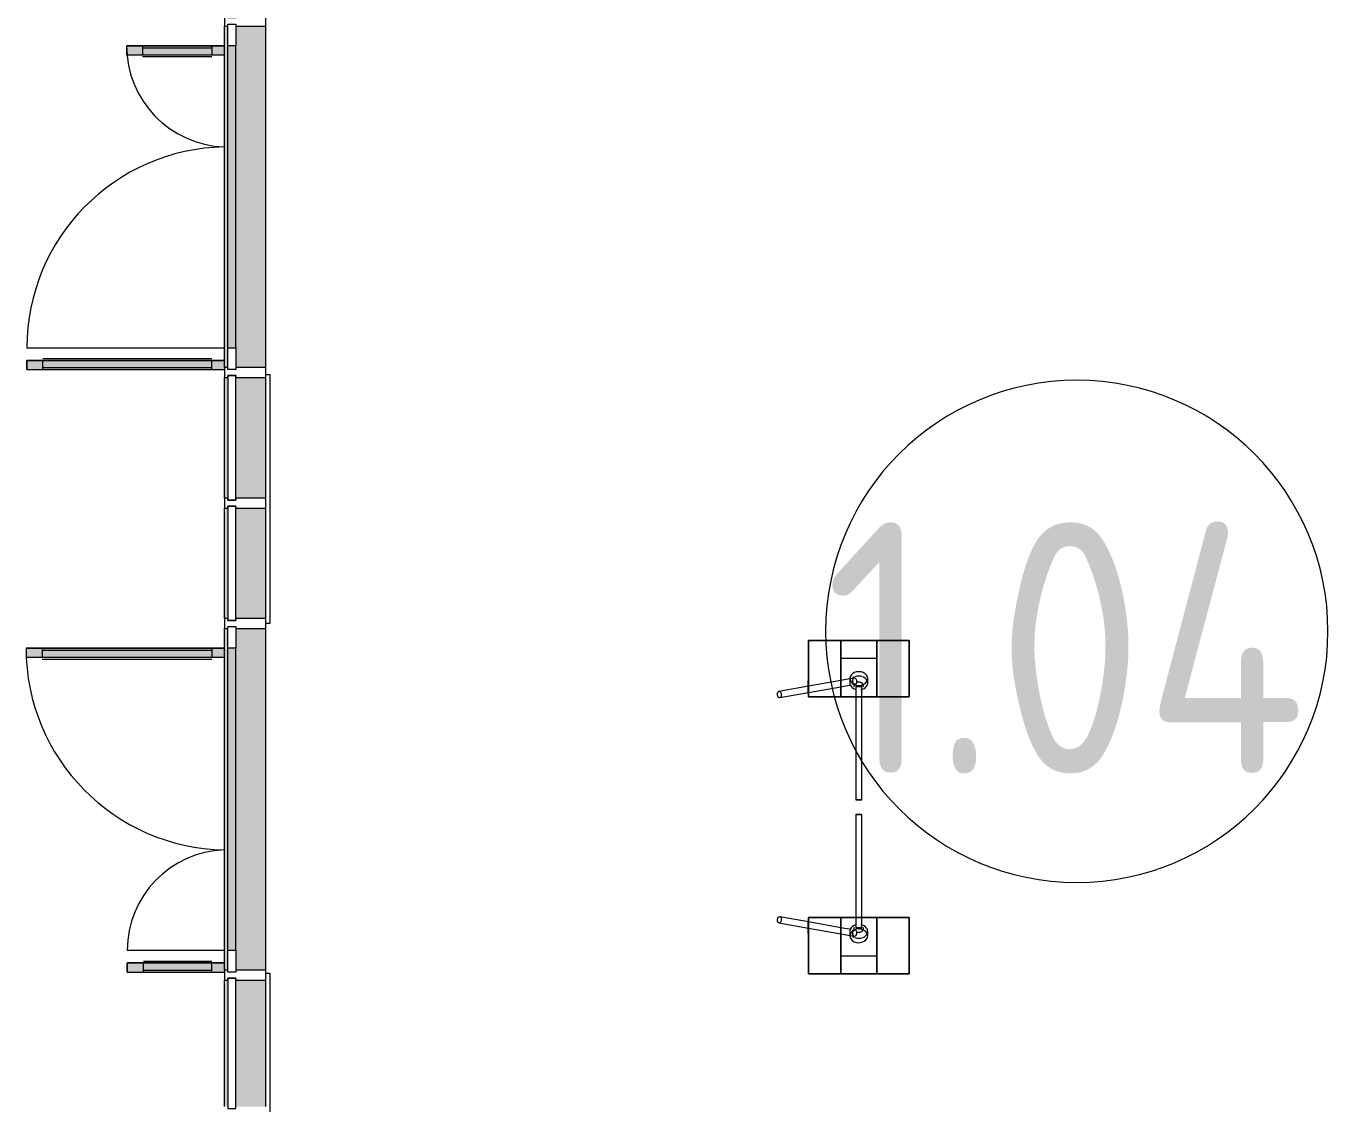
# Model space of a CAD drawing. Header units: millimetres. Extents: x 54725 to 263872, y -8553 to 29614.
# Drawn here: x 142428 to 148907, y 15358 to 20725 of the extents above; entities that cross this region are included whole.
import ezdxf

# ---------------------------------------------------------------- set-up
doc = ezdxf.new("R2010")
doc.units = ezdxf.units.MM
for name, color, linetype, lineweight in [('A-AREA-IDEN', 7, 'Continuous', 9), ('A-GENM-4', 7, 'Continuous', 5), ('A-GLAZ-CURT-3', 7, 'Continuous', 5), ('A-GLAZ-CWMG-3', 7, 'Continuous', 5), ('M-EQPM-4', 7, 'Continuous', 5)]:
    doc.layers.add(name, color=color, linetype=linetype, lineweight=lineweight)
for name, color, linetype, lineweight, true_color in [('A-DETL-GENF-4', 7, 'Continuous', 5, 0xaaaaaa), ('A-DETL-GENF-5', 7, 'Continuous', 5, 0xe2e2e2), ('A-DOOR-3', 7, 'Continuous', 5, 0xaaaaaa), ('A-FLOR-1', 7, 'Continuous', 5, 0xaaaaaa), ('A-GLAZ-CWMG-4', 7, 'Continuous', 5, 0x383e42)]:
    doc.layers.add(name, color=color, linetype=linetype, lineweight=lineweight, true_color=true_color)
doc.styles.add('GOST Common_3', font='GOST_Common.ttf', dxfattribs={"width": 0.9, "height": 1250})

# ---------------------------------------------------------------- blocks, each defined once
blk = doc.blocks.new('Системная панель - Стекло - 40мм-32257947-Общий план 1 этажа с размещением фрагментов 1_10-1_12')
at = {"layer": 'A-GLAZ-CURT-3'}
for p, q in [((310, 40), (-310, 40)), ((-310, 40), (-310, 0)), ((-310, 0), (310, 0)), ((310, 0), (310, 40))]:
    blk.add_line(p, q, dxfattribs=at)
blk = doc.blocks.new('Системная панель - Стекло - 40мм-32473990-Общий план 1 этажа с размещением фрагментов 1_10-1_12')
at = {"layer": 'A-GLAZ-CURT-3'}
for p, q in [((325, 40), (-325, 40)), ((-325, 40), (-325, 0)), ((-325, 0), (325, 0)), ((325, 0), (325, 40))]:
    blk.add_line(p, q, dxfattribs=at)
blk = doc.blocks.new('Прямоугольный импост - Импост структурный с накладкой - 190мм-32257948-Общий план 1 этажа с размещением фрагментов 1_10-1_12')
at = {"layer": 'A-GLAZ-CWMG-4'}
for points in [[(6570, 18375), (6570, 18975), (6553, 18975), (6553, 18375)], [(6610, 18375), (6760, 18375), (6760, 18975), (6610, 18975), (6610, 18478.6)]]:
    blk.add_hatch(color=256, dxfattribs=at).paths.add_polyline_path(points)
at = {"layer": 'A-GLAZ-CWMG-3'}
for p, q in [((6553, 18375), (6553, 18975)), ((6760, 18375), (6760, 18975))]:
    blk.add_line(p, q, dxfattribs=at)
blk = doc.blocks.new('Прямоугольный импост - Импост структурный с накладкой - 190мм-32257698-Общий план 1 этажа с размещением фрагментов 1_10-1_12')
at = {"layer": 'A-GLAZ-CWMG-4'}
for points in [[(6553, 16025), (6570, 16025), (6570, 17725), (6553, 17725), (6553, 16768.3)], [(6610, 16025), (6760, 16025), (6760, 17725), (6610, 17725), (6610, 16123)], [(6610, 16123), (6610, 17627), (6570, 17627), (6570, 16123)]]:
    blk.add_hatch(color=256, dxfattribs=at).paths.add_polyline_path(points)
at = {"layer": 'A-GLAZ-CWMG-3'}
for p, q in [((6553, 16025), (6553, 17725)), ((6760, 16025), (6760, 17725)), ((6570, 16123), (6570, 17627)), ((6610, 16123), (6610, 17627))]:
    blk.add_line(p, q, dxfattribs=at)
blk = doc.blocks.new('Прямоугольный импост - Импост структурный с накладкой - 190мм-32473988-Общий план 1 этажа с размещением фрагментов 1_10-1_12')
at = {"layer": 'A-GLAZ-CWMG-4'}
for points in [[(6570, 15345), (6570, 15975), (6553, 15975), (6553, 15345)], [(6760, 15345), (6760, 15975), (6610, 15975), (6610, 15345)]]:
    blk.add_hatch(color=256, dxfattribs=at).paths.add_polyline_path(points)
at = {"layer": 'A-GLAZ-CWMG-3'}
for p, q in [((6553, 15345), (6553, 15975)), ((6760, 15345), (6760, 15975))]:
    blk.add_line(p, q, dxfattribs=at)
blk = doc.blocks.new('Прямоугольный импост - Импост структурный с накладкой - 190мм-22862222-Общий план 1 этажа с размещением фрагментов 1_10-1_12')
at = {"layer": 'A-GLAZ-CWMG-3'}
for p, q in [((-25, 0), (-25, 17)), ((-25, 17), (25, 17)), ((25, 0), (15, 0)), ((15, 0), (15, -40)), ((25, 17), (25, 0)), ((-25, -190), (-25, -40)), ((15, -40), (25, -40)), ((25, -40), (25, -190)), ((25, -190), (-25, -190))]:
    blk.add_line(p, q, dxfattribs=at)
blk = doc.blocks.new('Прямоугольный импост - Импост структурный с накладкой - 190мм-V149-Общий план 1 этажа с размещением фрагментов 1_10-1_12')
at = {"layer": 'A-GLAZ-CWMG-3'}
for p, q in [((-25, 0), (-25, 17)), ((-25, 17), (25, 17)), ((-15, 0), (-25, 0)), ((-15, -40), (-15, 0)), ((25, 17), (25, 0)), ((-25, -190), (-25, -40)), ((-25, -40), (-15, -40)), ((25, -40), (25, -190)), ((25, -190), (-25, -190))]:
    blk.add_line(p, q, dxfattribs=at)
blk = doc.blocks.new('Дверь_Витражная_остекление_ - ДВН_ДАО_Главный вход_1800 в свету 4-32257700-Общий план 1 этажа с размещением фрагментов 1_10-1_12')
at = {"layer": 'A-DETL-GENF-5'}
for points in [[(-707, -698.4), (-707, -17), (-752, -17), (-752, -1004), (-707, -1004)], [(860, -17), (815, -17), (815, -500), (860, -500)]]:
    blk.add_hatch(color=256, dxfattribs=at).paths.add_polyline_path(points)
at = {"layer": 'A-DETL-GENF-4'}
for p, q in [((-752, -1004), (-752, -17)), ((-752, -17), (-752, -1004)), ((-707, -1004), (-707, -17)), ((-707, -1004), (-707, -17)), ((815, -500), (815, -17)), ((815, -17), (815, -500)), ((860, -500), (860, -17)), ((860, -500), (860, -17)), ((-752, -80), (-707, -80)), ((-742, -924), (-742, -80)), ((-698, -924), (-698, -80)), ((806, -420), (806, -80)), ((860, -80), (815, -80)), ((850, -420), (850, -80)), ((860, -420), (815, -420)), ((860, -500), (815, -500)), ((815, -500), (860, -500)), ((-752, -924), (-707, -924)), ((-752, -1004), (-707, -1004)), ((-752, -1004), (-707, -1004))]:
    blk.add_line(p, q, dxfattribs=at)
at = {"layer": 'A-DOOR-3'}
for p, q in [((-860, 40), (-752, 40)), ((-860, 0), (-860, 40)), ((-752, 40), (-752, 0)), ((752, 40), (860, 40)), ((752, 0), (752, 40)), ((860, 40), (860, 0)), ((-752, 0), (-860, 0)), ((-752, -1004), (-752, -17)), ((860, 0), (752, 0)), ((752, -500), (752, -17))]:
    blk.add_line(p, q, dxfattribs=at)
for centre, radius, start, end in [((-752, 0), 1004, 270, 359.01868), ((752, 0), 500, 181.99904, 270)]:
    blk.add_arc(centre, radius, start, end, dxfattribs=at)
blk = doc.blocks.new('Прямоугольный импост - Импост структурный с накладкой - 190мм-V217-Общий план 1 этажа с размещением фрагментов 1_10-1_12')
at = {"layer": 'A-GLAZ-CWMG-3'}
for p, q in [((-25, 0), (-25, 17)), ((-25, 17), (25, 17)), ((-15, 0), (-25, 0)), ((-15, -40), (-15, 0)), ((25, 17), (25, 0)), ((-25, -190), (-25, -40)), ((-25, -40), (-15, -40)), ((25, -40), (25, -190)), ((25, -190), (-25, -190))]:
    blk.add_line(p, q, dxfattribs=at)
blk = doc.blocks.new('Дверь_Витражная_остекление_ - ДВН_ДАО_Главный вход_1800 в свету 3-32257949-Общий план 1 этажа с размещением фрагментов 1_10-1_12')
at = {"layer": 'A-DETL-GENF-5'}
for points in [[(-707, -135.7), (-707, -17), (-752, -17), (-752, -504), (-707, -504), (-707, -168.6)], [(860, -17), (815, -17), (815, -1000), (860, -1000)]]:
    blk.add_hatch(color=256, dxfattribs=at).paths.add_polyline_path(points)
at = {"layer": 'A-DETL-GENF-4'}
for p, q in [((-752, -504), (-752, -17)), ((-752, -17), (-752, -504)), ((-707, -504), (-707, -17)), ((-707, -504), (-707, -17)), ((815, -1000), (815, -17)), ((815, -17), (815, -1000)), ((860, -1000), (860, -17)), ((860, -1000), (860, -17)), ((-752, -80), (-707, -80)), ((-742, -424), (-742, -80)), ((-698, -424), (-698, -80)), ((806, -920), (806, -80)), ((860, -80), (815, -80)), ((850, -920), (850, -80)), ((-752, -424), (-707, -424)), ((-752, -504), (-707, -504)), ((-752, -504), (-707, -504)), ((860, -920), (815, -920)), ((860, -1000), (815, -1000)), ((815, -1000), (860, -1000))]:
    blk.add_line(p, q, dxfattribs=at)
at = {"layer": 'A-DOOR-3'}
for p, q in [((-860, 40), (-752, 40)), ((-860, 0), (-860, 40)), ((-752, 40), (-752, 0)), ((752, 40), (860, 40)), ((752, 0), (752, 40)), ((860, 40), (860, 0)), ((-752, 0), (-860, 0)), ((-752, -504), (-752, -17)), ((860, 0), (752, 0)), ((752, -1000), (752, -17))]:
    blk.add_line(p, q, dxfattribs=at)
for centre, radius, start, end in [((-752, 0), 504, 270, 358.01682), ((752, 0), 1000, 180.98524, 270)]:
    blk.add_arc(centre, radius, start, end, dxfattribs=at)
blk = doc.blocks.new('Системная панель - Стекло - 40мм-23926328-Общий план 1 этажа с размещением фрагментов 1_10-1_12')
at = {"layer": 'A-GLAZ-CURT-3'}
for p, q in [((285, 40), (-285, 40)), ((-285, 40), (-285, 0)), ((-285, 0), (285, 0)), ((285, 0), (285, 40))]:
    blk.add_line(p, q, dxfattribs=at)
blk = doc.blocks.new('Прямоугольный импост - Импост структурный с накладкой - 190мм-23926323-Общий план 1 этажа с размещением фрагментов 1_10-1_12')
at = {"layer": 'A-GLAZ-CWMG-4'}
for points in [[(6570, 17775), (6570, 18325), (6553, 18325), (6556.8, 17775), (6560, 17775)], [(6610, 17775), (6760, 17775), (6756.3, 18325), (6610, 18325), (6610, 17830)]]:
    blk.add_hatch(color=256, dxfattribs=at).paths.add_polyline_path(points)
at = {"layer": 'A-GLAZ-CWMG-3'}
for p, q in [((6553, 17775), (6553, 18325)), ((6760, 17775), (6760, 18325))]:
    blk.add_line(p, q, dxfattribs=at)
blk = doc.blocks.new('Прямоугольный импост - Импост структурный с накладкой - 190мм-V218-Общий план 1 этажа с размещением фрагментов 1_10-1_12')
at = {"layer": 'A-GLAZ-CWMG-3'}
for p, q in [((-25, 0), (-25, 17)), ((-25, 17), (25, 17)), ((-15, 0), (-25, 0)), ((-15, -40), (-15, 0)), ((25, 0), (15, 0)), ((15, 0), (15, -40)), ((25, 17), (25, 0)), ((-25, -190), (-25, -40)), ((-25, -40), (-15, -40)), ((15, -40), (25, -40)), ((25, -40), (25, -190)), ((25, -190), (-25, -190))]:
    blk.add_line(p, q, dxfattribs=at)
blk = doc.blocks.new('Gotschlich_Турникет-трипод_Тумбовый_Modul_Cross _R18 - Modul Cross 2-Arm-31992132-Общий план 1 этажа с размещением фрагментов 1_10-1_12')
at = {"layer": 'A-GENM-4'}
for p, q in [((83, -250), (86.2, -250)), ((86.2, -250), (91.5, -250)), ((91.3, -250), (90.7, -250)), ((94.6, -250), (91.3, -250)), ((91.5, -250), (94.6, -250))]:
    blk.add_line(p, q, dxfattribs=at)
at = {"layer": 'M-EQPM-4'}
for p, q in [((-140, 250), (-140, 90)), ((-140, 90), (-140, 250)), ((-140, 250), (140, 250)), ((140, 250), (-140, 250)), ((140, 250), (140, 90)), ((140, 90), (140, 250)), ((-50.7, 90), (-140, 90)), ((-140, 90), (140, 90)), ((-140, 90), (-140, -90)), ((-140, 90), (-140, -90)), ((-140, -90), (-140, 90)), ((-140, 90), (-140, -90)), ((-140, 90), (140, 90)), ((-140, 90), (140, 90)), ((-140, -90), (-140, 90)), ((-140, 90), (-140, -90)), ((-140, 90), (140, 90)), ((-140, 90), (140, 90)), ((-140, 90), (140, 90)), ((-140, 90), (140, 90)), ((140, 90), (-50.7, 90)), ((-50.7, 90), (-50.7, -90)), ((140, -90), (140, 90)), ((140, -90), (140, 90)), ((140, 90), (140, -90)), ((140, -90), (140, 90)), ((140, 90), (140, -90)), ((70.8, 44.5), (49, 44.5)), ((94.8, 15), (88.7, 15)), ((140, 15), (94.8, 15)), ((653.7, 15), (140, 15)), ((47.1, -22.8), (50.9, -43.8)), ((49, -44.5), (70.8, -44.5)), ((50.9, -43.8), (59.1, -90)), ((89.6, -90), (80.4, -38.5)), ((88.7, -15), (94.8, -15)), ((94.8, -15), (140, -15)), ((140, -15), (653.7, -15)), ((140, -90), (-140, -90)), ((-140, -90), (-50.7, -90)), ((-140, -90), (140, -90)), ((140, -90), (-140, -90)), ((-140, -90), (140, -90)), ((140, -90), (-140, -90)), ((-140, -250), (-140, -90)), ((-140, -90), (-140, -250)), ((-140, -90), (60, -90)), ((-140, -90), (140, -90)), ((-50.7, -90), (140, -90)), ((59.1, -90), (87.7, -250)), ((87.7, -90), (140, -90)), ((118.2, -250), (89.6, -90)), ((140, -250), (140, -90)), ((140, -90), (140, -250)), ((-140, -250), (91.5, -250)), ((140, -250), (-140, -250)), ((63.6, -250), (60.8, -250)), ((60.8, -250), (63.6, -250)), ((60.8, -250), (60.8, -252)), ((63.6, -252), (60.8, -252)), ((60.8, -252), (63.6, -252)), ((64.9, -250), (62.5, -250)), ((62.5, -250), (73, -250)), ((62.5, -250), (62.5, -252)), ((73, -252), (62.5, -252)), ((62.5, -252), (64.9, -252)), ((76.7, -250), (63.6, -250)), ((63.6, -250), (65.8, -250)), ((63.6, -250), (63.6, -252)), ((65.8, -252), (63.6, -252)), ((63.6, -252), (76.7, -252)), ((68.9, -250), (63.9, -250)), ((63.9, -250), (65.6, -250)), ((63.9, -250), (63.9, -252)), ((65.6, -252), (63.9, -252)), ((63.9, -252), (68.9, -252)), ((65.7, -250), (64.5, -250)), ((64.5, -250), (77.5, -250)), ((64.5, -250), (64.5, -252)), ((77.5, -252), (64.5, -252)), ((64.5, -252), (65.7, -252)), ((66.4, -250), (64.9, -250)), ((64.9, -250), (64.9, -252)), ((64.9, -252), (66.4, -252)), ((65.6, -250), (67.2, -250)), ((67.2, -252), (65.6, -252)), ((77.9, -250), (65.7, -250)), ((65.7, -250), (65.7, -252)), ((65.7, -252), (77.9, -252)), ((65.8, -250), (78.2, -250)), ((65.8, -250), (65.8, -252)), ((78.2, -252), (65.8, -252)), ((79.3, -250), (66.4, -250)), ((66.4, -252), (79.3, -252)), ((67.2, -250), (80.3, -250)), ((67.2, -250), (67.2, -252)), ((80.3, -252), (67.2, -252)), ((69.5, -250), (68.9, -250)), ((68.9, -250), (68.9, -252)), ((68.9, -252), (69.5, -252)), ((70.9, -250), (69.5, -250)), ((69.5, -250), (69.5, -252)), ((69.5, -252), (70.9, -252)), ((81.4, -250), (70.9, -250)), ((70.9, -252), (81.4, -252)), ((73, -250), (74.2, -250)), ((73, -250), (73, -252)), ((74.2, -252), (73, -252)), ((74.2, -250), (75, -250)), ((75, -252), (74.2, -252)), ((75, -250), (80, -250)), ((75, -250), (75, -252)), ((80, -252), (75, -252)), ((78.1, -250), (76.7, -250)), ((76.7, -250), (76.7, -252)), ((76.7, -252), (78.1, -252)), ((77.5, -250), (79, -250)), ((77.5, -252), (77.5, -250)), ((79, -252), (77.5, -252)), ((80.3, -250), (77.9, -250)), ((77.9, -250), (77.9, -252)), ((77.9, -252), (80.3, -252)), ((80, -250), (78.1, -250)), ((78.1, -252), (80, -252)), ((78.2, -250), (79.3, -250)), ((78.2, -252), (78.2, -250)), ((79.3, -252), (78.2, -252)), ((79, -250), (81.4, -250)), ((81.4, -252), (79, -252)), ((79.3, -250), (79.3, -252)), ((80, -250), (80, -252)), ((80.3, -250), (83.1, -250)), ((83.1, -250), (80.3, -250)), ((80.3, -250), (80.3, -252)), ((80.3, -250), (80.3, -252)), ((80.3, -252), (83.1, -252)), ((83.1, -252), (80.3, -252)), ((81.4, -250), (81.4, -252)), ((86.3, -250), (83, -250)), ((83, -250), (86.2, -250)), ((83, -250), (83, -252)), ((86.2, -252), (83, -252)), ((83, -252), (86.3, -252)), ((83.1, -250), (83.1, -252)), ((86.2, -250), (91.5, -250)), ((86.2, -252), (86.2, -250)), ((91.5, -252), (86.2, -252)), ((86.9, -250), (86.3, -250)), ((86.3, -250), (86.3, -252)), ((86.3, -252), (86.9, -252)), ((90.7, -250), (86.9, -250)), ((86.9, -250), (86.9, -252)), ((86.9, -252), (90.7, -252)), ((88.3, -250), (87.5, -250)), ((87.5, -250), (90.1, -250)), ((87.5, -250), (87.5, -252)), ((90.1, -252), (87.5, -252)), ((87.5, -252), (88.3, -252)), ((87.7, -250), (114, -397.6)), ((89.2, -250), (88.3, -250)), ((88.3, -250), (88.3, -252)), ((88.3, -252), (89.2, -252)), ((90.1, -250), (89.2, -250)), ((89.2, -250), (89.2, -252)), ((89.2, -252), (90.1, -252)), ((90.1, -252), (90.1, -250)), ((91.3, -250), (90.7, -250)), ((90.7, -250), (90.7, -252)), ((90.7, -252), (91.3, -252)), ((94.6, -250), (91.3, -250)), ((91.3, -250), (91.3, -252)), ((91.3, -252), (94.6, -252)), ((91.5, -250), (94.6, -250)), ((91.5, -250), (91.5, -252)), ((94.6, -252), (91.5, -252)), ((96.9, -250), (93.7, -250)), ((93.7, -250), (97.1, -250)), ((93.7, -250), (93.7, -252)), ((97.1, -252), (93.7, -252)), ((93.7, -252), (96.9, -252)), ((94.6, -250), (94.6, -252)), ((102.1, -250), (96.9, -250)), ((96.9, -250), (96.9, -252)), ((96.9, -252), (102.1, -252)), ((97.1, -250), (99.1, -250)), ((97.1, -252), (97.1, -250)), ((99.1, -252), (97.1, -252)), ((99.1, -250), (99.9, -250)), ((99.1, -250), (99.1, -252)), ((99.9, -252), (99.1, -252)), ((99.9, -250), (102, -250)), ((99.9, -250), (99.9, -252)), ((102, -252), (99.9, -252)), ((102, -250), (105.3, -250)), ((102, -250), (102, -252)), ((105.3, -252), (102, -252)), ((105.3, -250), (102.1, -250)), ((102.1, -250), (102.1, -252)), ((102.1, -252), (105.3, -252)), ((105.3, -250), (105.3, -252)), ((106.9, -250), (110.1, -250)), ((110.1, -250), (106.9, -250)), ((106.9, -252), (106.9, -250)), ((106.9, -250), (106.9, -252)), ((106.9, -252), (110.1, -252)), ((110.1, -252), (106.9, -252)), ((110, -250), (107, -250)), ((107, -250), (110, -250)), ((107, -250), (107, -252)), ((107, -250), (107, -252)), ((110, -252), (107, -252)), ((107, -252), (110, -252)), ((110, -252), (110, -250)), ((110, -250), (110, -252)), ((110.1, -250), (110.1, -252)), ((110.1, -250), (110.1, -252)), ((116, -250), (111.8, -250)), ((111.8, -250), (115.5, -250)), ((111.8, -250), (111.8, -252)), ((115.5, -252), (111.8, -252)), ((111.8, -252), (116, -252)), ((115.6, -250), (111.9, -250)), ((111.9, -250), (116, -250)), ((111.9, -250), (111.9, -252)), ((116, -252), (111.9, -252)), ((111.9, -252), (115.6, -252)), ((115.5, -250), (117.8, -250)), ((115.5, -252), (115.5, -250)), ((117.8, -252), (115.5, -252)), ((117.8, -250), (115.6, -250)), ((115.6, -250), (115.6, -252)), ((115.6, -252), (117.8, -252)), ((116, -250), (116, -252)), ((116.7, -250), (140, -250)), ((117.8, -250), (120.1, -250)), ((120.2, -250), (117.8, -250)), ((117.8, -250), (117.8, -252)), ((117.8, -250), (117.8, -252)), ((117.8, -252), (120.2, -252)), ((120.1, -252), (117.8, -252)), ((143.6, -392.3), (118.2, -250)), ((123.8, -250), (119.8, -250)), ((119.8, -250), (123.8, -250)), ((119.8, -250), (119.8, -252)), ((123.8, -252), (119.8, -252)), ((119.8, -252), (123.8, -252)), ((120.1, -250), (123.8, -250)), ((120.1, -250), (120.1, -252)), ((123.8, -252), (120.1, -252)), ((123.8, -250), (120.2, -250)), ((120.2, -250), (120.2, -252)), ((120.2, -252), (123.8, -252)), ((123.8, -250), (123.8, -252)), ((123.8, -250), (123.8, -252))]:
    blk.add_line(p, q, dxfattribs=at)
for centre, major_axis, ratio, start_param, end_param in [((49, 0), (0, 44.5), 0.767231, 4.712389, 7.853982), ((49, 0), (0, 44.5), 0.767231, 1.570796, 4.712389), ((70.8, 0), (0, 44.5), 0.767231, 1.123331, 1.570796), ((70.8, 0), (0, 44.5), 0.767231, 1.570796, 2.018261), ((70.8, 0), (0, 44.5), 0.767231, 0.334478, 1.047198), ((70.8, 0), (0, 44.5), 0.767231, 4.950725, 6.617663), ((85, 0), (0, 23.8), 0.767231, 0.942478, 1.570796), ((85, 0), (0, 23.8), 0.767231, 1.570796, 2.040343), ((85, 0), (0, 23.8), 0.767231, 0.363973, 0.942478), ((85, 0), (0, 23.8), 0.767231, 5.969026, 6.597345), ((88.7, 0), (0, 15), 0.001848, 0, 0.523599), ((88.7, 0), (0, 15), 0.001848, 6.021386, 6.283185), ((88.7, 0), (0, 15), 0.001848, 5.759587, 6.021386), ((88.7, 0), (0, 15), 0.001848, 0.523599, 0.785398), ((88.7, 0), (0, 15), 0.001848, 5.497787, 5.759587), ((88.7, 0), (0, 15), 0.001848, 0.785398, 1.047198), ((88.7, 0), (0, 15), 0.001848, 4.974188, 5.497787), ((88.7, 0), (0, 15), 0.001848, 1.047198, 1.308997), ((88.7, 0), (0, 15), 0.001848, 4.712389, 4.974188), ((88.7, 0), (0, 15), 0.001848, 1.308997, 1.570796), ((88.7, 0), (0, 15), 0.001848, 4.45059, 4.712389), ((88.7, 0), (0, 15), 0.001848, 1.570796, 2.356194), ((653.7, 0), (0, 15), 0.001848, 0, 1.570796), ((653.7, 0), (0, 15), 0.001848, 4.712389, 6.283185), ((653.7, 0), (0, 15), 0.001848, 1.570796, 3.141593), ((653.7, 0), (0, 15), 0.001848, 3.141593, 4.712389), ((70.8, 0), (0, 44.5), 0.767231, 2.094395, 2.419433), ((61.9, -20.2), (14.8, 2.6), 0.738826, 2.172757, 3.481754), ((61.9, -20.2), (14.8, 2.6), 0.738826, 3.481754, 3.743553), ((61.9, -20.2), (14.8, 2.6), 0.738826, 3.743553, 4.005353), ((61.9, -20.2), (14.8, 2.6), 0.738826, 1.649158, 2.172757), ((61.9, -20.2), (14.8, 2.6), 0.738826, 4.005353, 4.528951), ((61.9, -20.2), (14.8, 2.6), 0.738826, 1.387359, 1.649158), ((61.9, -20.2), (14.8, 2.6), 0.738826, 4.528951, 4.790751), ((61.9, -20.2), (14.8, 2.6), 0.738826, 0.601961, 1.387359), ((70.8, 0), (0, 44.5), 0.767231, 2.935913, 4.474053), ((61.9, -20.2), (14.8, 2.6), 0.738826, 4.790751, 5.31435), ((61.9, -20.2), (14.8, 2.6), 0.738826, 5.31435, 5.576149), ((61.9, -20.2), (14.8, 2.6), 0.738826, 6.099748, 6.885146), ((61.9, -20.2), (14.8, 2.6), 0.738826, 5.576149, 6.099748), ((85, 0), (0, 23.8), 0.767231, 2.827433, 3.455752), ((88.7, 0), (0, 15), 0.001848, 3.926991, 4.45059), ((88.7, 0), (0, 15), 0.001848, 2.356194, 2.617994), ((88.7, 0), (0, 15), 0.001848, 3.665191, 3.926991), ((88.7, 0), (0, 15), 0.001848, 2.617994, 3.141593), ((88.7, 0), (0, 15), 0.001848, 3.403392, 3.665191), ((88.7, 0), (0, 15), 0.001848, 3.141593, 3.403392), ((128.8, -395), (14.8, 2.6), 0.738826, 0.601961, 2.696356), ((128.8, -395), (14.8, 2.6), 0.738826, 0.078362, 0.601961), ((128.8, -395), (14.8, 2.6), 0.738826, 2.696356, 2.958155), ((128.8, -395), (14.8, 2.6), 0.738826, 2.958155, 3.219954), ((128.8, -395), (14.8, 2.6), 0.738826, 3.219954, 3.743553), ((128.8, -395), (14.8, 2.6), 0.738826, 3.743553, 6.361547)]:
    blk.add_ellipse(centre, major_axis=major_axis, ratio=ratio, start_param=start_param, end_param=end_param, dxfattribs=at)
blk = doc.blocks.new('Gotschlich_Турникет-трипод_Тумбовый_Modul_Cross _R18 - Modul Cross 2-Arm-31997083-Общий план 1 этажа с размещением фрагментов 1_10-1_12')
at = {"layer": 'A-GENM-4'}
for p, q in [((83, 250), (86.2, 250)), ((86.2, 250), (91.5, 250)), ((91.3, 250), (90.7, 250)), ((94.6, 250), (91.3, 250)), ((91.5, 250), (94.6, 250))]:
    blk.add_line(p, q, dxfattribs=at)
at = {"layer": 'M-EQPM-4'}
for p, q in [((114, 397.6), (87.7, 250)), ((118.2, 250), (143.6, 392.3)), ((-140, 250), (-140, 90)), ((-140, 90), (-140, 250)), ((91.5, 250), (-140, 250)), ((-140, 250), (140, 250)), ((87.7, 250), (59.1, 90)), ((63.6, 252), (60.8, 252)), ((60.8, 252), (63.6, 252)), ((60.8, 252), (60.8, 250)), ((63.6, 250), (60.8, 250)), ((60.8, 250), (63.6, 250)), ((64.9, 252), (62.5, 252)), ((62.5, 252), (73, 252)), ((62.5, 252), (62.5, 250)), ((73, 250), (62.5, 250)), ((62.5, 250), (64.9, 250)), ((76.7, 252), (63.6, 252)), ((63.6, 252), (65.8, 252)), ((63.6, 252), (63.6, 250)), ((65.8, 250), (63.6, 250)), ((63.6, 250), (76.7, 250)), ((68.9, 252), (63.9, 252)), ((63.9, 252), (65.6, 252)), ((63.9, 252), (63.9, 250)), ((65.6, 250), (63.9, 250)), ((63.9, 250), (68.9, 250)), ((65.7, 252), (64.5, 252)), ((64.5, 252), (77.5, 252)), ((64.5, 252), (64.5, 250)), ((77.5, 250), (64.5, 250)), ((64.5, 250), (65.7, 250)), ((66.4, 252), (64.9, 252)), ((64.9, 252), (64.9, 250)), ((64.9, 250), (66.4, 250)), ((65.6, 252), (67.2, 252)), ((67.2, 250), (65.6, 250)), ((77.9, 252), (65.7, 252)), ((65.7, 252), (65.7, 250)), ((65.7, 250), (77.9, 250)), ((65.8, 252), (78.2, 252)), ((65.8, 252), (65.8, 250)), ((78.2, 250), (65.8, 250)), ((79.3, 252), (66.4, 252)), ((66.4, 250), (79.3, 250)), ((67.2, 252), (80.3, 252)), ((67.2, 252), (67.2, 250)), ((80.3, 250), (67.2, 250)), ((69.5, 252), (68.9, 252)), ((68.9, 252), (68.9, 250)), ((68.9, 250), (69.5, 250)), ((70.9, 252), (69.5, 252)), ((69.5, 252), (69.5, 250)), ((69.5, 250), (70.9, 250)), ((81.4, 252), (70.9, 252)), ((70.9, 250), (81.4, 250)), ((73, 252), (74.2, 252)), ((73, 252), (73, 250)), ((74.2, 250), (73, 250)), ((74.2, 252), (75, 252)), ((75, 250), (74.2, 250)), ((75, 252), (80, 252)), ((75, 252), (75, 250)), ((80, 250), (75, 250)), ((78.1, 252), (76.7, 252)), ((76.7, 252), (76.7, 250)), ((76.7, 250), (78.1, 250)), ((77.5, 252), (79, 252)), ((77.5, 250), (77.5, 252)), ((79, 250), (77.5, 250)), ((80.3, 252), (77.9, 252)), ((77.9, 252), (77.9, 250)), ((77.9, 250), (80.3, 250)), ((80, 252), (78.1, 252)), ((78.1, 250), (80, 250)), ((78.2, 252), (79.3, 252)), ((78.2, 250), (78.2, 252)), ((79.3, 250), (78.2, 250)), ((79, 252), (81.4, 252)), ((81.4, 250), (79, 250)), ((79.3, 252), (79.3, 250)), ((80, 252), (80, 250)), ((80.3, 252), (83.1, 252)), ((83.1, 252), (80.3, 252)), ((80.3, 252), (80.3, 250)), ((80.3, 252), (80.3, 250)), ((80.3, 250), (83.1, 250)), ((83.1, 250), (80.3, 250)), ((81.4, 252), (81.4, 250)), ((86.3, 252), (83, 252)), ((83, 252), (86.2, 252)), ((83, 252), (83, 250)), ((86.2, 250), (83, 250)), ((83, 250), (86.3, 250)), ((83.1, 252), (83.1, 250)), ((86.2, 252), (91.5, 252)), ((86.2, 250), (86.2, 252)), ((91.5, 250), (86.2, 250)), ((86.9, 252), (86.3, 252)), ((86.3, 252), (86.3, 250)), ((86.3, 250), (86.9, 250)), ((90.7, 252), (86.9, 252)), ((86.9, 252), (86.9, 250)), ((86.9, 250), (90.7, 250)), ((88.3, 252), (87.5, 252)), ((87.5, 252), (90.1, 252)), ((87.5, 252), (87.5, 250)), ((90.1, 250), (87.5, 250)), ((87.5, 250), (88.3, 250)), ((89.2, 252), (88.3, 252)), ((88.3, 252), (88.3, 250)), ((88.3, 250), (89.2, 250)), ((90.1, 252), (89.2, 252)), ((89.2, 252), (89.2, 250)), ((89.2, 250), (90.1, 250)), ((89.6, 90), (118.2, 250)), ((90.1, 250), (90.1, 252)), ((91.3, 252), (90.7, 252)), ((90.7, 252), (90.7, 250)), ((90.7, 250), (91.3, 250)), ((94.6, 252), (91.3, 252)), ((91.3, 252), (91.3, 250)), ((91.3, 250), (94.6, 250)), ((91.5, 252), (94.6, 252)), ((91.5, 252), (91.5, 250)), ((94.6, 250), (91.5, 250)), ((96.9, 252), (93.7, 252)), ((93.7, 252), (97.1, 252)), ((93.7, 252), (93.7, 250)), ((97.1, 250), (93.7, 250)), ((93.7, 250), (96.9, 250)), ((94.6, 252), (94.6, 250)), ((102.1, 252), (96.9, 252)), ((96.9, 252), (96.9, 250)), ((96.9, 250), (102.1, 250)), ((97.1, 252), (99.1, 252)), ((97.1, 250), (97.1, 252)), ((99.1, 250), (97.1, 250)), ((99.1, 252), (99.9, 252)), ((99.1, 252), (99.1, 250)), ((99.9, 250), (99.1, 250)), ((99.9, 252), (102, 252)), ((99.9, 252), (99.9, 250)), ((102, 250), (99.9, 250)), ((102, 252), (105.3, 252)), ((102, 252), (102, 250)), ((105.3, 250), (102, 250)), ((105.3, 252), (102.1, 252)), ((102.1, 252), (102.1, 250)), ((102.1, 250), (105.3, 250)), ((105.3, 252), (105.3, 250)), ((106.9, 252), (110.1, 252)), ((110.1, 252), (106.9, 252)), ((106.9, 250), (106.9, 252)), ((106.9, 252), (106.9, 250)), ((106.9, 250), (110.1, 250)), ((110.1, 250), (106.9, 250)), ((110, 252), (107, 252)), ((107, 252), (110, 252)), ((107, 252), (107, 250)), ((107, 252), (107, 250)), ((110, 250), (107, 250)), ((107, 250), (110, 250)), ((110, 250), (110, 252)), ((110, 252), (110, 250)), ((110.1, 252), (110.1, 250)), ((110.1, 252), (110.1, 250)), ((116, 252), (111.8, 252)), ((111.8, 252), (115.5, 252)), ((111.8, 252), (111.8, 250)), ((115.5, 250), (111.8, 250)), ((111.8, 250), (116, 250)), ((115.6, 252), (111.9, 252)), ((111.9, 252), (116, 252)), ((111.9, 252), (111.9, 250)), ((116, 250), (111.9, 250)), ((111.9, 250), (115.6, 250)), ((115.5, 252), (117.8, 252)), ((115.5, 250), (115.5, 252)), ((117.8, 250), (115.5, 250)), ((117.8, 252), (115.6, 252)), ((115.6, 252), (115.6, 250)), ((115.6, 250), (117.8, 250)), ((116, 252), (116, 250)), ((140, 250), (116.7, 250)), ((117.8, 252), (120.1, 252)), ((120.2, 252), (117.8, 252)), ((117.8, 252), (117.8, 250)), ((117.8, 252), (117.8, 250)), ((117.8, 250), (120.2, 250)), ((120.1, 250), (117.8, 250)), ((123.8, 252), (119.8, 252)), ((119.8, 252), (123.8, 252)), ((119.8, 252), (119.8, 250)), ((123.8, 250), (119.8, 250)), ((119.8, 250), (123.8, 250)), ((120.1, 252), (123.8, 252)), ((120.1, 252), (120.1, 250)), ((123.8, 250), (120.1, 250)), ((123.8, 252), (120.2, 252)), ((120.2, 252), (120.2, 250)), ((120.2, 250), (123.8, 250)), ((123.8, 252), (123.8, 250)), ((123.8, 252), (123.8, 250)), ((140, 250), (140, 90)), ((140, 90), (140, 250)), ((-50.7, 90), (-140, 90)), ((-140, 90), (140, 90)), ((-140, 90), (-140, -90)), ((-140, 90), (-140, -90)), ((-140, 90), (-140, -90)), ((-140, -90), (-140, 90)), ((140, 90), (-140, 90)), ((-140, 90), (140, 90)), ((-140, 90), (-140, -90)), ((-140, -90), (-140, 90)), ((140, 90), (-140, 90)), ((-140, 90), (140, 90)), ((60, 90), (-140, 90)), ((140, 90), (-140, 90)), ((140, 90), (-50.7, 90)), ((-50.7, 90), (-50.7, -90)), ((59.1, 90), (50.9, 43.8)), ((80.4, 38.5), (89.6, 90)), ((140, 90), (87.7, 90)), ((140, -90), (140, 90)), ((140, 90), (140, -90)), ((140, -90), (140, 90)), ((140, 90), (140, -90)), ((140, -90), (140, 90)), ((50.9, 43.8), (47.1, 22.8)), ((70.8, 44.5), (49, 44.5)), ((94.8, 15), (88.7, 15)), ((140, 15), (94.8, 15)), ((653.7, 15), (140, 15)), ((49, -44.5), (70.8, -44.5)), ((88.7, -15), (94.8, -15)), ((94.8, -15), (140, -15)), ((140, -15), (653.7, -15)), ((140, -90), (-140, -90)), ((-140, -90), (-50.7, -90)), ((140, -90), (-140, -90)), ((140, -90), (-140, -90)), ((140, -90), (-140, -90)), ((140, -90), (-140, -90)), ((-140, -250), (-140, -90)), ((-140, -90), (-140, -250)), ((140, -90), (-140, -90)), ((140, -90), (-140, -90)), ((-50.7, -90), (140, -90)), ((140, -250), (140, -90)), ((140, -90), (140, -250)), ((140, -250), (-140, -250)), ((-140, -250), (140, -250))]:
    blk.add_line(p, q, dxfattribs=at)
for centre, major_axis, ratio, start_param, end_param in [((128.8, 395), (-14.8, 2.6), 0.738826, 0, 0.183438), ((128.8, 395), (-14.8, 2.6), 0.738826, 0.183438, 0.445237), ((128.8, 395), (-14.8, 2.6), 0.738826, 6.204824, 6.283185), ((128.8, 395), (-14.8, 2.6), 0.738826, 5.681225, 6.204824), ((128.8, 395), (-14.8, 2.6), 0.738826, 0.445237, 2.539632), ((128.8, 395), (-14.8, 2.6), 0.738826, 3.063231, 5.681225), ((128.8, 395), (-14.8, 2.6), 0.738826, 2.539632, 3.063231), ((49, 0), (0, 44.5), 0.767231, 0.523599, 1.570796), ((49, 0), (0, 44.5), 0.767231, 5.759587, 6.806784), ((70.8, 0), (0, 44.5), 0.767231, 1.123331, 1.570796), ((70.8, 0), (0, 44.5), 0.767231, 0.72216, 1.047198), ((61.9, 20.2), (-14.8, 2.6), 0.738826, 5.681225, 7.252021), ((61.9, 20.2), (-14.8, 2.6), 0.738826, 4.895827, 5.681225), ((61.9, 20.2), (-14.8, 2.6), 0.738826, 0.968836, 1.754234), ((61.9, 20.2), (-14.8, 2.6), 0.738826, 4.634027, 4.895827), ((61.9, 20.2), (-14.8, 2.6), 0.738826, 1.754234, 2.539632), ((70.8, 0), (0, 44.5), 0.767231, 4.950725, 6.488865), ((61.9, 20.2), (-14.8, 2.6), 0.738826, 4.110428, 4.634027), ((49, 0), (0, 44.5), 0.767231, 4.712389, 5.759587), ((85, 0), (0, 23.8), 0.767231, 1.10125, 1.570796), ((61.9, 20.2), (-14.8, 2.6), 0.738826, 3.32503, 4.110428), ((61.9, 20.2), (-14.8, 2.6), 0.738826, 2.539632, 3.32503), ((85, 0), (0, 23.8), 0.767231, 5.969026, 6.597345), ((88.7, 0), (0, 15), 0.001848, 0, 0.523599), ((88.7, 0), (0, 15), 0.001848, 5.759587, 6.283185), ((88.7, 0), (0, 15), 0.001848, 0.523599, 0.785398), ((88.7, 0), (0, 15), 0.001848, 5.497787, 5.759587), ((88.7, 0), (0, 15), 0.001848, 0.785398, 1.570796), ((88.7, 0), (0, 15), 0.001848, 4.974188, 5.497787), ((88.7, 0), (0, 15), 0.001848, 4.712389, 4.974188), ((653.7, 0), (0, 15), 0.001848, 0, 1.570796), ((653.7, 0), (0, 15), 0.001848, 4.712389, 6.283185), ((49, 0), (0, 44.5), 0.767231, 1.570796, 4.18879), ((70.8, 0), (0, 44.5), 0.767231, 1.570796, 2.018261), ((70.8, 0), (0, 44.5), 0.767231, 2.094395, 2.807115), ((70.8, 0), (0, 44.5), 0.767231, 2.807115, 3.141593), ((85, 0), (0, 23.8), 0.767231, 1.570796, 2.77762), ((70.8, 0), (0, 44.5), 0.767231, 3.141593, 3.665191), ((49, 0), (0, 44.5), 0.767231, 4.18879, 4.712389), ((85, 0), (0, 23.8), 0.767231, 2.827433, 3.455752), ((70.8, 0), (0, 44.5), 0.767231, 3.665191, 4.474053), ((88.7, 0), (0, 15), 0.001848, 1.570796, 2.356194), ((88.7, 0), (0, 15), 0.001848, 4.45059, 4.712389), ((88.7, 0), (0, 15), 0.001848, 3.926991, 4.45059), ((88.7, 0), (0, 15), 0.001848, 2.356194, 2.617994), ((88.7, 0), (0, 15), 0.001848, 3.665191, 3.926991), ((88.7, 0), (0, 15), 0.001848, 2.617994, 3.141593), ((88.7, 0), (0, 15), 0.001848, 3.141593, 3.665191), ((653.7, 0), (0, 15), 0.001848, 1.570796, 3.141593), ((653.7, 0), (0, 15), 0.001848, 3.141593, 4.712389)]:
    blk.add_ellipse(centre, major_axis=major_axis, ratio=ratio, start_param=start_param, end_param=end_param, dxfattribs=at)
blk = doc.blocks.new('Марка_Помещения - Номер-25198446-Общий план 1 этажа с размещением фрагментов 1_10-1_12')
at = {"layer": 'A-AREA-IDEN'}
for start, end in [(360, 180), (180, 360)]:
    blk.add_arc((0, 0), 2.5, start, end, dxfattribs=at)

msp = doc.modelspace()

# ---------------------------------------------------------------- linework, layer by layer
at = {"layer": 'A-FLOR-1'}
for p, q in [((143621.6, 18990), (143641.6, 18990)), ((143641.6, 18990), (143641.6, 17750)), ((143641.6, 17750), (143621.6, 17750)), ((143621.6, 16010), (143641.6, 16010)), ((143641.6, 16010), (143641.6, 15270))]:
    msp.add_line(p, q, dxfattribs=at)

# ---------------------------------------------------------------- block references
at = {"layer": 'A-AREA-IDEN', "xscale": 499.9999999999995, "yscale": 499.9999999999995, "zscale": 499.9999999999995}
msp.add_blockref('Марка_Помещения - Номер-25198446-Общий план 1 этажа с размещением фрагментов 1_10-1_12', (147656.6, 17711.2), dxfattribs=at)
at = {"layer": 'A-DOOR-3', "rotation": 269.9999999999999}
for name, p in [('Дверь_Витражная_остекление_ - ДВН_ДАО_Главный вход_1800 в свету 3-32257949-Общий план 1 этажа с размещением фрагментов 1_10-1_12', (143431.6, 19875)), ('Дверь_Витражная_остекление_ - ДВН_ДАО_Главный вход_1800 в свету 4-32257700-Общий план 1 этажа с размещением фрагментов 1_10-1_12', (143431.6, 16875))]:
    msp.add_blockref(name, p, dxfattribs=at)
at = {"layer": 'A-GLAZ-CURT-3', "rotation": 269.9999999999999}
for name, p in [('Системная панель - Стекло - 40мм-32257947-Общий план 1 этажа с размещением фрагментов 1_10-1_12', (143431.6, 18675)), ('Системная панель - Стекло - 40мм-23926328-Общий план 1 этажа с размещением фрагментов 1_10-1_12', (143431.6, 18050)), ('Системная панель - Стекло - 40мм-32473990-Общий план 1 этажа с размещением фрагментов 1_10-1_12', (143431.6, 15660))]:
    msp.add_blockref(name, p, dxfattribs=at)
at = {"layer": 'A-GLAZ-CWMG-3', "extrusion": (0, 0, -1), "rotation": 270.0000000000001}
for name, p in [('Прямоугольный импост - Импост структурный с накладкой - 190мм-V217-Общий план 1 этажа с размещением фрагментов 1_10-1_12', (-143431.6, 20750)), ('Прямоугольный импост - Импост структурный с накладкой - 190мм-22862222-Общий план 1 этажа с размещением фрагментов 1_10-1_12', (-143431.6, 19000)), ('Прямоугольный импост - Импост структурный с накладкой - 190мм-V218-Общий план 1 этажа с размещением фрагментов 1_10-1_12', (-143431.6, 18350)), ('Прямоугольный импост - Импост структурный с накладкой - 190мм-V149-Общий план 1 этажа с размещением фрагментов 1_10-1_12', (-143431.6, 17750)), ('Прямоугольный импост - Импост структурный с накладкой - 190мм-22862222-Общий план 1 этажа с размещением фрагментов 1_10-1_12', (-143431.6, 16000))]:
    msp.add_blockref(name, p, dxfattribs=at)
at = {"layer": 'A-GLAZ-CWMG-3'}
for name, p in [('Прямоугольный импост - Импост структурный с накладкой - 190мм-32257698-Общий план 1 этажа с размещением фрагментов 1_10-1_12', (136861.6, 3000)), ('Прямоугольный импост - Импост структурный с накладкой - 190мм-32257948-Общий план 1 этажа с размещением фрагментов 1_10-1_12', (136861.6, 0)), ('Прямоугольный импост - Импост структурный с накладкой - 190мм-23926323-Общий план 1 этажа с размещением фрагментов 1_10-1_12', (136861.6, 0)), ('Прямоугольный импост - Импост структурный с накладкой - 190мм-32257698-Общий план 1 этажа с размещением фрагментов 1_10-1_12', (136861.6, 0)), ('Прямоугольный импост - Импост структурный с накладкой - 190мм-32473988-Общий план 1 этажа с размещением фрагментов 1_10-1_12', (136861.6, 0))]:
    msp.add_blockref(name, p, dxfattribs=at)
at = {"layer": 'M-EQPM-4'}
for name, p, rotation in [('Gotschlich_Турникет-трипод_Тумбовый_Modul_Cross _R18 - Modul Cross 2-Arm-31992132-Общий план 1 этажа с размещением фрагментов 1_10-1_12', (146571.6, 17525.2), 269.9999999999999), ('Gotschlich_Турникет-трипод_Тумбовый_Modul_Cross _R18 - Modul Cross 2-Arm-31997083-Общий план 1 этажа с размещением фрагментов 1_10-1_12', (146571.6, 16146.2), 89.99999999999973)]:
    msp.add_blockref(name, p, dxfattribs=dict(at, rotation=rotation))

# ---------------------------------------------------------------- texts
at = {"layer": 'A-AREA-IDEN', "insert": (146402.1, 18254), "char_height": 1250, "width": 3138.607, "attachment_point": 1, "style": 'GOST Common_3'}
msp.add_mtext('1.04', dxfattribs=at)

doc.saveas('drawing.dxf')
